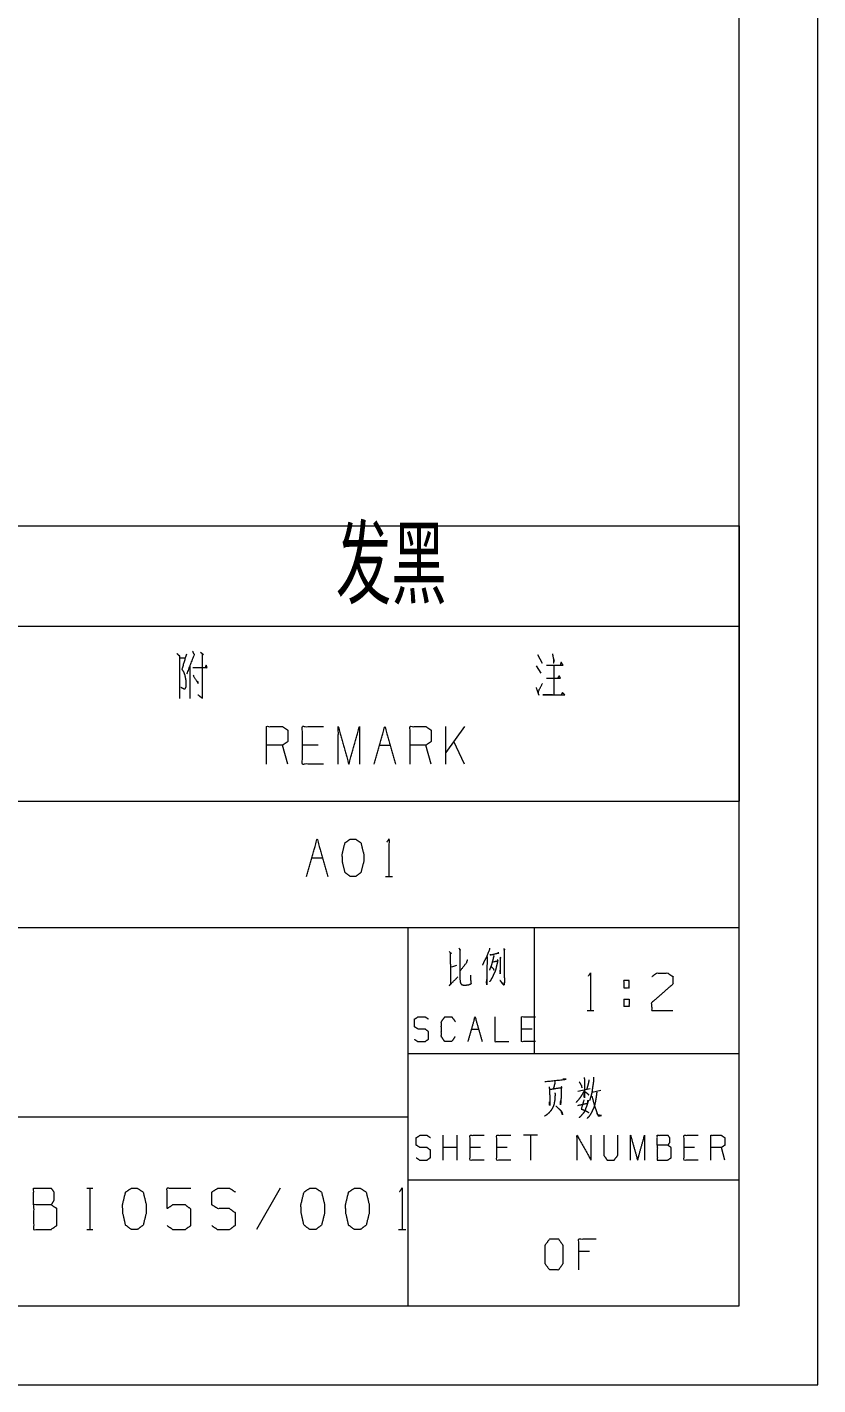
# Paper-space layout 'SHT2' of a CAD drawing. Header units: millimetres. Extents: x 0 to 420, y 0 to 297.
# Drawn here: x 369.8 to 420, y 0 to 86.1 of the extents above; entities that cross this region are included whole.
import ezdxf

# ---------------------------------------------------------------- set-up
doc = ezdxf.new("R2010")
doc.units = ezdxf.units.MM
doc.layers.add('101', color=7, linetype='Continuous', true_color=0xffffff)
doc.styles.add('chinesefs', font='simplex.shx', dxfattribs={"bigfont": 'gbcbig.shx'})

psp = doc.layouts.new('SHT2')

# ---------------------------------------------------------------- linework, layer by layer
at = {"layer": '101', "color": 133, "linetype": 'Continuous', "lineweight": 18}
for p, q in [((420, 0), (420, 297)), ((415, 5), (415, 292)), ((235, 37), (415, 37)), ((235, 29), (415, 29)), ((394, 29), (394, 5)), ((402, 29), (402, 21)), ((394, 21), (415, 21)), ((285, 17), (394, 17)), ((394, 13), (415, 13)), ((25, 5), (415, 5)), ((235, 5), (415, 5)), ((0, 0), (420, 0))]:
    psp.add_line(p, q, dxfattribs=at)
at = {"layer": '101', "color": 72, "linetype": 'Continuous', "lineweight": 18}
for p, q in [((368, 54.463), (415, 54.463)), ((415, 54.463), (415, 48.113)), ((368, 48.113), (415, 48.113)), ((415, 48.113), (415, 37)), ((379.518, 46.1), (379.872, 46.1)), ((380.844, 46.45), (381.021, 46.3)), ((402.212, 46.3), (402.513, 45.75)), ((380.172, 45.6), (380.172, 43.525)), ((402.124, 45.6), (402.425, 45.125)), ((397.578, 41.737), (396.411, 40.088)), ((396.411, 39.362), (396.411, 41.737)), ((386.372, 39.362), (386.037, 40.563)), ((388.313, 40.563), (387.306, 40.563)), ((392.194, 40.563), (392.866, 40.563)), ((395.478, 39.362), (395.142, 40.563)), ((397.578, 39.362), (396.906, 40.788)), ((368, 37), (415, 37)), ((387.908, 33.426), (388.58, 33.426)), ((392.585, 32.226), (393.009, 32.226)), ((396.779, 26.497), (397.101, 26.621)), ((407.685, 24.463), (407.685, 23.988)), ((407.685, 24.463), (408.021, 24.463)), ((405.373, 23.738), (405.798, 23.738)), ((398.037, 22.558), (398.482, 22.558)), ((401.876, 22.558), (401.209, 22.558)), ((404.777, 18.629), (405.567, 18.795)), ((405.684, 18.567), (406.226, 18.691)), ((396.239, 14.249), (396.239, 15.822)), ((397.129, 14.249), (397.129, 15.822)), ((402.221, 15.822), (401.331, 15.822)), ((401.776, 15.822), (401.776, 14.249)), ((397.129, 15.044), (396.239, 15.044)), ((398.604, 15.044), (397.936, 15.044)), ((400.301, 15.044), (399.634, 15.044)), ((412.182, 15.044), (411.514, 15.044)), ((414.101, 14.249), (413.879, 15.044)), ((373.633, 12.469), (374.004, 12.469)), ((373.828, 12.469), (373.828, 9.847)), ((385.884, 12.469), (384.401, 9.847)), ((373.633, 9.847), (374.004, 9.847)), ((393.395, 9.847), (393.863, 9.847)), ((405.523, 8.463), (404.835, 8.463))]:
    psp.add_line(p, q, dxfattribs=at)
for points, knots in [([(380.331, 46.525), (380.438, 46.3), (379.96, 45.075)], [0, 0, 0.159107, 1, 1]), ([(379.342, 46.375), (379.501, 46.225), (379.501, 43.525)], [0, 0, 0.074914, 1, 1]), ([(379.943, 46.325), (379.66, 45.375), (379.766, 45.2), (379.837, 45.025), (379.907, 44.675), (379.907, 44.25), (379.837, 44.1), (379.589, 44.225)], [0, 0, 0.379822, 0.458229, 0.530553, 0.667378, 0.830233, 0.893776, 1, 1]), ([(380.95, 46.35), (380.95, 43.525), (380.685, 43.75)], [0, 0, 0.890401, 1, 1]), ([(402.778, 45.625), (403.839, 45.625), (403.715, 45.825), (403.662, 45.65)], [0, 0, 0.717261, 0.876328, 1, 1]), ([(403.167, 46.35), (403.255, 45.875), (403.273, 45.975), (403.22, 45.75)], [0, 0, 0.592181, 0.716658, 1, 1]), ([(380.349, 45.475), (381.268, 45.475), (381.198, 45.625), (381.145, 45.5)], [0, 0, 0.752923, 0.888763, 1, 1]), ([(380.367, 45), (380.685, 44.475), (380.703, 44.575), (380.614, 44.6)], [0, 0, 0.760418, 0.886215, 1, 1]), ([(403.255, 45.6), (403.255, 43.75), (402.548, 43.75), (403.945, 43.75), (403.803, 43.9), (403.715, 43.75)], [0, 0, 0.426906, 0.590047, 0.912256, 0.959823, 1, 1]), ([(402.796, 44.8), (403.68, 44.8), (403.591, 44.95), (403.503, 44.825)], [0, 0, 0.729813, 0.873574, 1, 1]), ([(402.124, 44.225), (402.301, 43.725), (402.266, 43.95), (402.531, 44.475)], [0, 0, 0.39393, 0.563113, 1, 1]), ([(385.029, 39.362), (385.029, 41.737), (386.037, 41.737), (386.372, 41.513), (386.372, 40.788), (386.037, 40.563), (385.029, 40.563)], [0, 0, 0.400952, 0.571031, 0.639278, 0.761674, 0.829922, 1, 1]), ([(388.649, 39.362), (387.306, 39.362), (387.306, 41.737), (388.649, 41.737)], [0, 0, 0.26539, 0.73461, 1, 1]), ([(389.582, 39.362), (389.582, 41.737), (390.254, 39.362), (390.925, 41.737), (390.925, 39.362)], [0, 0, 0.245192, 0.499999, 0.754808, 1, 1]), ([(394.135, 39.362), (394.135, 41.737), (395.142, 41.737), (395.478, 41.513), (395.478, 40.788), (395.142, 40.563), (394.135, 40.563)], [0, 0, 0.400951, 0.571036, 0.639278, 0.761673, 0.829915, 1, 1]), ([(387.572, 32.226), (388.244, 34.601), (388.916, 32.226)], [0, 0, 0.500001, 1, 1]), ([(390.679, 32.226), (391.015, 32.476), (391.192, 33.176), (391.192, 33.651), (391.015, 34.376), (390.679, 34.601), (390.344, 34.601), (390.008, 34.376), (389.831, 33.651), (389.849, 33.176), (390.008, 32.476), (390.344, 32.226), (390.679, 32.226)], [0, 0, 0.067525, 0.183972, 0.260585, 0.380946, 0.446143, 0.500306, 0.565503, 0.685864, 0.76253, 0.878312, 0.945837, 1, 1]), ([(392.655, 34.401), (392.797, 34.601), (392.797, 32.226)], [0, 0, 0.093495, 1, 1]), ([(397.218, 27.698), (397.335, 27.553), (397.291, 27.594), (397.291, 26.725), (397.291, 26.042), (397.291, 25.938), (397.306, 25.545), (397.35, 25.441), (397.408, 25.379), (397.54, 25.338), (397.804, 25.358), (397.994, 25.421), (398.008, 25.441), (397.979, 25.979)], [0, 0, 0.050887, 0.067371, 0.30486, 0.491459, 0.519732, 0.627242, 0.657953, 0.681265, 0.71898, 0.791172, 0.845841, 0.852765, 1, 1]), ([(399.179, 27.698), (399.164, 27.594), (398.988, 27.139), (398.842, 26.87), (398.725, 26.621)], [0, 0, 0.089072, 0.504979, 0.766001, 1, 1]), ([(400.071, 27.677), (400.13, 27.594), (400.101, 27.573), (400.115, 25.524), (400.115, 25.503), (400.101, 25.379), (400.071, 25.338), (399.837, 25.648), (400.071, 25.358), (400.101, 25.441)], [0, 0, 0.031372, 0.042462, 0.676473, 0.682877, 0.721567, 0.737252, 0.857566, 0.97283, 1, 1]), ([(396.618, 27.47), (396.764, 27.346), (396.677, 27.387), (396.706, 25.4), (396.618, 25.317), (397.174, 25.876)], [0, 0, 0.060255, 0.090729, 0.71461, 0.752496, 1, 1]), ([(397.291, 26.228), (397.716, 26.766), (397.789, 26.952)], [0, 0, 0.77398, 1, 1]), ([(399.018, 27.139), (399.003, 25.379), (398.988, 25.503), (398.988, 25.524), (399.003, 25.71)], [0, 0, 0.841012, 0.900786, 0.910681, 1, 1]), ([(399.427, 27.221), (399.442, 27.18), (399.369, 26.89), (399.296, 26.621), (399.223, 26.435), (399.164, 26.29)], [0, 0, 0.044891, 0.350478, 0.63559, 0.840224, 1, 1]), ([(399.427, 26.828), (399.72, 26.89), (399.691, 26.952), (399.662, 26.725), (399.603, 26.518), (399.574, 26.352), (399.515, 26.186), (399.442, 26.042), (399.369, 25.876), (399.296, 25.752), (399.223, 25.607), (399.164, 25.545)], [0, 0, 0.158182, 0.194476, 0.315843, 0.429568, 0.518472, 0.611327, 0.697145, 0.792857, 0.869066, 0.954883, 1, 1]), ([(399.193, 27.284), (399.223, 27.263), (399.252, 27.263), (399.764, 27.387), (399.72, 27.387), (399.647, 27.346)], [0, 0, 0.049781, 0.090425, 0.822292, 0.883256, 1, 1]), ([(399.852, 27.118), (399.881, 27.077), (399.852, 27.056), (399.852, 26.062), (399.837, 26.166), (399.852, 26.29)], [0, 0, 0.038712, 0.066084, 0.824707, 0.904517, 1, 1]), ([(399.281, 26.518), (399.413, 26.393), (399.442, 26.29)], [0, 0, 0.6273, 1, 1]), ([(405.444, 25.913), (405.585, 26.113), (405.585, 23.738)], [0, 0, 0.093487, 1, 1]), ([(409.467, 25.888), (409.785, 26.113), (410.474, 26.113), (410.81, 25.888), (410.81, 25.413), (409.449, 24.213), (409.467, 23.738), (410.81, 23.738)], [0, 0, 0.069688, 0.192972, 0.265273, 0.350226, 0.674741, 0.759753, 1, 1]), ([(407.685, 25.163), (407.685, 25.638), (408.021, 25.638), (408.021, 25.163), (407.685, 25.163)], [0, 0, 0.292916, 0.5, 0.792916, 1, 1]), ([(408.021, 24.463), (408.021, 23.988), (407.685, 23.988)], [0, 0, 0.585831, 1, 1]), ([(394.408, 21.912), (394.631, 21.763), (395.087, 21.763), (395.31, 21.928), (395.31, 22.392), (395.087, 22.558), (394.642, 22.558), (394.408, 22.707), (394.408, 23.187), (394.642, 23.336), (395.087, 23.336), (395.31, 23.187)], [0, 0, 0.068029, 0.184052, 0.254519, 0.372336, 0.442804, 0.555843, 0.62637, 0.748396, 0.818923, 0.931962, 1, 1]), ([(396.995, 22.077), (396.773, 21.763), (396.339, 21.763), (396.117, 22.077), (396.117, 23.021), (396.339, 23.336), (396.784, 23.336), (397.007, 23.021)], [0, 0, 0.114571, 0.243364, 0.357935, 0.638587, 0.753157, 0.885429, 1, 1]), ([(397.814, 21.763), (398.259, 23.336), (398.704, 21.763)], [0, 0, 0.499998, 1, 1]), ([(399.511, 23.336), (399.511, 21.763), (400.401, 21.763)], [0, 0, 0.638737, 1, 1]), ([(402.098, 21.763), (401.209, 21.763), (401.209, 23.336), (402.098, 23.336)], [0, 0, 0.265388, 0.734612, 1, 1]), ([(402.685, 19.229), (404.031, 19.374), (403.972, 19.395), (403.826, 19.374)], [0, 0, 0.865805, 0.905503, 1, 1]), ([(403.299, 19.291), (403.329, 19.167), (403.226, 18.774)], [0, 0, 0.238945, 1, 1]), ([(404.865, 19.209), (404.996, 18.981), (405.026, 18.836)], [0, 0, 0.640218, 1, 1]), ([(405.172, 19.478), (405.201, 19.333), (405.201, 18.194), (405.172, 18.339), (405.201, 18.463)], [0, 0, 0.094654, 0.823642, 0.918295, 1, 1]), ([(405.465, 19.333), (405.465, 19.229), (405.348, 18.753)], [0, 0, 0.174306, 1, 1]), ([(405.772, 19.519), (405.772, 19.395), (405.757, 19.167), (405.713, 18.877), (405.67, 18.567), (405.611, 18.318), (405.538, 18.091), (405.523, 18.029)], [0, 0, 0.081859, 0.232245, 0.425429, 0.632112, 0.800316, 0.957949, 1, 1]), ([(403.314, 18.525), (403.343, 18.401), (403.329, 18.36), (403.314, 18.07), (403.27, 17.822), (403.226, 17.677), (403.153, 17.532), (403.065, 17.387), (402.919, 17.221), (402.772, 17.097), (402.655, 17.035)], [0, 0, 0.073225, 0.098424, 0.26494, 0.409696, 0.496582, 0.589746, 0.686975, 0.813798, 0.923947, 1, 1]), ([(402.948, 18.898), (402.977, 18.732), (402.992, 18.298), (402.992, 17.718), (402.977, 17.801), (402.977, 17.946)], [0, 0, 0.119124, 0.427226, 0.837796, 0.897358, 1, 1]), ([(402.977, 18.732), (403.768, 18.857), (403.724, 18.898), (403.709, 18.546), (403.709, 18.174), (403.694, 17.946), (403.68, 17.76), (403.665, 17.842), (403.694, 18.029)], [0, 0, 0.351984, 0.378534, 0.533493, 0.697426, 0.797814, 0.880033, 0.917028, 1, 1]), ([(405.187, 18.65), (405.055, 18.422), (404.923, 18.215), (404.791, 18.049), (404.66, 17.904)], [0, 0, 0.287233, 0.555137, 0.786183, 1, 1]), ([(405.201, 18.608), (405.377, 18.484), (405.465, 18.381)], [0, 0, 0.613114, 1, 1]), ([(405.977, 18.567), (405.933, 18.215), (405.889, 17.967), (405.845, 17.76), (405.787, 17.573), (405.67, 17.325), (405.567, 17.139), (405.45, 16.973), (405.362, 16.89)], [0, 0, 0.194372, 0.332632, 0.448613, 0.555646, 0.70616, 0.822691, 0.933849, 1, 1]), ([(405.655, 18.298), (405.684, 18.256), (405.831, 17.677), (405.933, 17.408), (406.035, 17.118), (406.065, 17.056), (406.284, 17.076), (406.065, 17.097), (405.992, 17.221)], [0, 0, 0.026719, 0.341744, 0.493482, 0.655463, 0.691641, 0.807838, 0.924035, 1, 1]), ([(403.387, 17.677), (403.592, 17.49), (403.709, 17.366), (403.768, 17.283), (403.811, 17.118), (403.724, 17.325)], [0, 0, 0.292982, 0.473564, 0.580848, 0.762106, 1, 1]), ([(404.777, 17.718), (405.406, 17.863), (405.421, 18.049), (405.421, 17.967), (405.348, 17.718), (405.245, 17.449), (405.143, 17.242), (405.026, 17.118), (404.923, 16.994), (404.85, 16.932)], [0, 0, 0.304469, 0.392577, 0.431617, 0.55371, 0.68947, 0.798366, 0.878841, 0.95475, 1, 1]), ([(405.157, 18.07), (404.996, 17.49), (405.099, 17.449), (405.216, 17.408), (405.333, 17.346), (405.479, 17.263)], [0, 0, 0.529111, 0.626299, 0.735529, 0.852099, 1, 1]), ([(394.53, 14.398), (394.753, 14.249), (395.209, 14.249), (395.432, 14.414), (395.432, 14.878), (395.209, 15.044), (394.764, 15.044), (394.53, 15.193), (394.53, 15.673), (394.764, 15.822), (395.209, 15.822), (395.432, 15.673)], [0, 0, 0.068036, 0.184055, 0.25452, 0.372334, 0.442799, 0.555845, 0.626371, 0.748393, 0.818918, 0.931964, 1, 1]), ([(398.826, 14.249), (397.936, 14.249), (397.936, 15.822), (398.826, 15.822)], [0, 0, 0.265394, 0.734606, 1, 1]), ([(400.523, 14.249), (399.634, 14.249), (399.634, 15.822), (400.523, 15.822)], [0, 0, 0.265394, 0.734606, 1, 1]), ([(404.725, 14.249), (404.725, 15.822), (405.615, 14.249), (405.615, 15.822)], [0, 0, 0.317573, 0.682427, 1, 1]), ([(406.423, 15.822), (406.423, 14.563), (406.633, 14.249), (407.078, 14.249), (407.312, 14.563), (407.312, 15.822)], [0, 0, 0.337149, 0.438598, 0.557784, 0.662851, 1, 1]), ([(408.12, 14.249), (408.12, 15.822), (408.565, 14.249), (409.01, 15.822), (409.01, 14.249)], [0, 0, 0.245192, 0.5, 0.754808, 1, 1]), ([(409.817, 15.193), (409.817, 15.822), (410.484, 15.822), (410.59, 15.673), (410.59, 15.358), (410.484, 15.193), (409.817, 15.193), (409.817, 14.249), (410.473, 14.249), (410.695, 14.398), (410.695, 15.044), (410.484, 15.193)], [0, 0, 0.115916, 0.238849, 0.272472, 0.33043, 0.366587, 0.48952, 0.663395, 0.784172, 0.83349, 0.952457, 1, 1]), ([(412.404, 14.249), (411.514, 14.249), (411.514, 15.822), (412.404, 15.822)], [0, 0, 0.265394, 0.734606, 1, 1]), ([(413.211, 14.249), (413.211, 15.822), (413.879, 15.822), (414.101, 15.673), (414.101, 15.193), (413.879, 15.044), (413.211, 15.044)], [0, 0, 0.400946, 0.571033, 0.639276, 0.76167, 0.829914, 1, 1]), ([(370.258, 11.421), (370.258, 12.469), (371.37, 12.469), (371.546, 12.221), (371.546, 11.697), (371.37, 11.421), (370.258, 11.421), (370.258, 9.847), (371.35, 9.847), (371.721, 10.096), (371.721, 11.172), (371.37, 11.421)], [0, 0, 0.115917, 0.238847, 0.272469, 0.330428, 0.366584, 0.489513, 0.663389, 0.784162, 0.833485, 0.952453, 1, 1]), ([(376.832, 9.847), (377.203, 10.123), (377.398, 10.896), (377.398, 11.421), (377.203, 12.221), (376.832, 12.469), (376.461, 12.469), (376.091, 12.221), (375.896, 11.421), (375.915, 10.896), (376.091, 10.123), (376.461, 9.847), (376.832, 9.847)], [0, 0, 0.067525, 0.183969, 0.260581, 0.380939, 0.446136, 0.500306, 0.565503, 0.685861, 0.762526, 0.878305, 0.94583, 1, 1]), ([(378.724, 10.096), (379.095, 9.847), (379.856, 9.847), (380.227, 10.096), (380.227, 11.145), (379.856, 11.421), (379.095, 11.421), (378.724, 11.172), (378.724, 12.469), (380.227, 12.469)], [0, 0, 0.062228, 0.168343, 0.230571, 0.376816, 0.441265, 0.547381, 0.609609, 0.790491, 1, 1]), ([(381.553, 10.096), (381.924, 9.847), (382.685, 9.847), (383.056, 10.123), (383.056, 10.896), (382.685, 11.172), (381.943, 11.172), (381.553, 11.421), (381.553, 12.221), (381.943, 12.469), (382.685, 12.469), (383.056, 12.221)], [0, 0, 0.068036, 0.184054, 0.254519, 0.372335, 0.4428, 0.555843, 0.62637, 0.748394, 0.818921, 0.931964, 1, 1]), ([(388.147, 9.847), (388.518, 10.123), (388.713, 10.896), (388.713, 11.421), (388.518, 12.221), (388.147, 12.469), (387.776, 12.469), (387.406, 12.221), (387.21, 11.421), (387.23, 10.896), (387.406, 10.123), (387.776, 9.847), (388.147, 9.847)], [0, 0, 0.067525, 0.18397, 0.260581, 0.38094, 0.446137, 0.500301, 0.565503, 0.685862, 0.762526, 0.878306, 0.945836, 1, 1]), ([(390.976, 9.847), (391.347, 10.123), (391.542, 10.896), (391.542, 11.421), (391.347, 12.221), (390.976, 12.469), (390.605, 12.469), (390.234, 12.221), (390.039, 11.421), (390.059, 10.896), (390.234, 10.123), (390.605, 9.847), (390.976, 9.847)], [0, 0, 0.067525, 0.183971, 0.260584, 0.380944, 0.446141, 0.500306, 0.565504, 0.685864, 0.762529, 0.87831, 0.945835, 1, 1]), ([(393.473, 12.249), (393.629, 12.469), (393.629, 9.847)], [0, 0, 0.093489, 1, 1]), ([(402.992, 7.283), (403.548, 7.283), (403.826, 7.676), (403.826, 8.856), (403.548, 9.249), (402.992, 9.249), (402.699, 8.856), (402.699, 7.676), (402.992, 7.283)], [0, 0, 0.102683, 0.191619, 0.409477, 0.498413, 0.601096, 0.691619, 0.909477, 1, 1]), ([(404.835, 7.283), (404.835, 9.249), (405.948, 9.249)], [0, 0, 0.638735, 1, 1])]:
    psp.add_open_spline(points, degree=1, knots=knots, dxfattribs=at)
psp.add_open_spline([(391.859, 39.362), (392.53, 41.737), (393.202, 39.362)], degree=1, dxfattribs=at)

# ---------------------------------------------------------------- texts
at = {"lineweight": 18, "style": 'chinesefs'}
psp.add_text('发黑', height=4.8867, dxfattribs=at).set_placement((389.428, 49.501))

doc.saveas('drawing.dxf')
